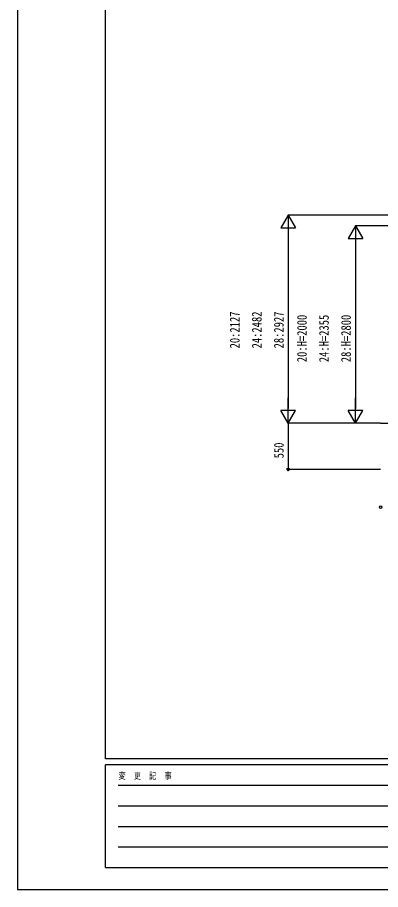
# Model space of a CAD drawing. Units: millimetres, scale not verified. Extents: x -14718 to 14718, y -10395 to 10395.
# Drawn here: x -14718 to -10393, y -10395 to 0 of the extents above; entities that cross this region are included whole.
import ezdxf
from ezdxf.enums import TextEntityAlignment as Align

# ---------------------------------------------------------------- set-up
doc = ezdxf.new("R2010")
doc.units = ezdxf.units.MM
doc.header["$LTSCALE"] = 50
for name, color, linetype in [('0-5_YKK_A1', 4, 'Continuous'), ('0-6_YKK_D', 6, 'Continuous'), ('0-7_YKK_ZWAK', 7, 'Continuous')]:
    doc.layers.add(name, color=color, linetype=linetype)
doc.styles.add('ＭＳ ゴシック', font='')
doc.styles.get('ＭＳ ゴシック').set_extended_font_data('MS Gothic')

msp = doc.modelspace()

# ---------------------------------------------------------------- linework, layer by layer
at = {"layer": '0-5_YKK_A1'}
msp.add_line((-10393.94, -4837.44), (-10086.94, -4837.5), dxfattribs=at)
at = {"layer": '0-6_YKK_D'}
for p, q in [((-11492.94, -2355.37), (-11580.44, -2506.92)), ((-10100.58, -2355.37), (-11493.94, -2355.37)), ((-11492.94, -2355.37), (-11405.44, -2506.92)), ((-11492.94, -2355.37), (-11492.94, -2658.47)), ((-10692.94, -2482.44), (-10780.44, -2634)), ((-10165.16, -2482.44), (-10693.94, -2482.44)), ((-10692.94, -2482.44), (-10605.44, -2634)), ((-10692.94, -2482.44), (-10692.94, -2785.55)), ((-11580.44, -2506.92), (-11405.44, -2506.92)), ((-11492.94, -2530.37), (-11492.94, -4662.44)), ((-10780.44, -2634), (-10605.44, -2634)), ((-10692.94, -2657.44), (-10692.94, -4662.44)), ((-11492.94, -4837.44), (-11492.94, -4534.33)), ((-10692.94, -4837.44), (-10692.94, -4534.33)), ((-11492.94, -4837.44), (-11580.44, -4685.89)), ((-11405.44, -4685.89), (-11580.44, -4685.89)), ((-11492.94, -4837.44), (-11405.44, -4685.89)), ((-10692.94, -4837.44), (-10780.44, -4685.89)), ((-10605.44, -4685.89), (-10780.44, -4685.89)), ((-10692.94, -4837.44), (-10605.44, -4685.89)), ((-10393.94, -4837.44), (-11493.94, -4837.44)), ((-10393.94, -4837.44), (-11493.94, -4837.44)), ((-11492.94, -4837.44), (-11492.94, -5387.44)), ((-10393.94, -4837.44), (-10693.94, -4837.44)), ((-10393.94, -5387.44), (-11493.94, -5387.44))]:
    msp.add_line(p, q, dxfattribs=at)
for centre in [(-11492.94, -5387.44), (-10392.94, -5837.44)]:
    msp.add_circle(centre, 14.88, dxfattribs=at)
at = {"layer": '0-7_YKK_ZWAK'}
for p, q in [((-13667.43, -8837.5), (-13667.43, 9712.5)), ((13632.57, -8837.5), (-13667.43, -8837.5)), ((-4567.43, -8907.5), (-13667.43, -8907.5)), ((-13667.43, -10132.5), (-13667.43, -8907.5)), ((-13518.68, -9152.5), (-4742.43, -9152.5)), ((-13518.68, -9397.5), (-4742.43, -9397.5)), ((-13518.68, -9642.5), (-4742.43, -9642.5)), ((-13518.68, -9887.5), (-4742.43, -9887.5)), ((-13667.43, -10132.5), (-4567.43, -10132.5))]:
    msp.add_line(p, q, dxfattribs=at)
msp.add_lwpolyline([(-14717.5, -10395), (14717.5, -10395), (14717.5, 10395), (-14717.5, 10395)], close=True, dxfattribs=at)

# ---------------------------------------------------------------- texts
at = {"layer": '0-6_YKK_D', "style": 'ＭＳ ゴシック', "width": 0.8}
for s, p in [('20:2127', (-12037.94, -3945)), ('24:2482', (-11775.44, -3945)), ('28:2927', (-11512.94, -3945)), ('20:H=2000', (-11237.94, -4109.34)), ('24:H=2355', (-10975.44, -4109.34)), ('28:H=2800', (-10712.94, -4109.34)), ('550', (-11512.94, -5255.24))]:
    msp.add_text(s, height=115.5, rotation=90, dxfattribs=at).set_placement(p, align=Align.BOTTOM_LEFT)
at = {"layer": '0-7_YKK_ZWAK', "style": 'ＭＳ ゴシック', "width": 0.8}
msp.add_text('変  更  記  事', height=76.98, dxfattribs=at).set_placement((-13514.59, -9100), align=Align.BOTTOM_LEFT)

doc.saveas('drawing.dxf')
